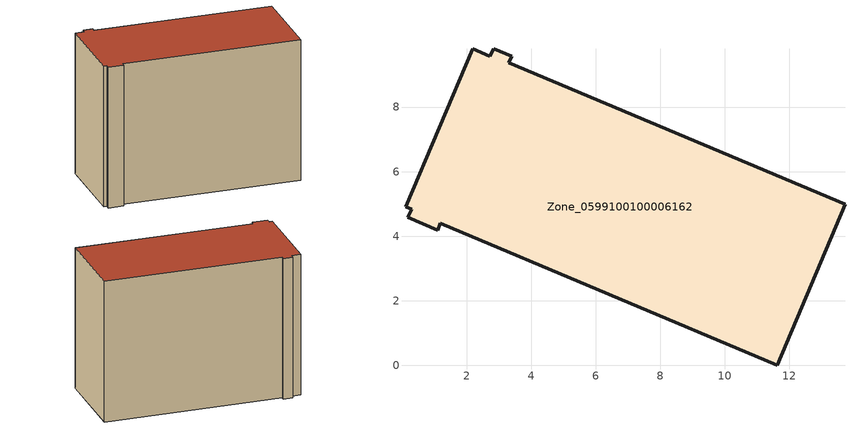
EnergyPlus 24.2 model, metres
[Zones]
Zone_0599100100006162
 floor ground (C_G): 11.62,0 1.19,4.4 1.1,4.19 0.18,4.59 0.3,4.83 0.11,4.92 2.19,9.8 2.72,9.57 2.85,9.81 3.4,9.57 3.31,9.37 13.72,4.99 z0
 wall outside (C_F): 3.31,9.37 3.4,9.57 2.85,9.81 2.72,9.57 2.19,9.8 0.11,4.92 0.3,4.83 0.18,4.59 1.1,4.19 1.19,4.4 11.62,0 13.72,4.99 3.31,9.37 z0:9.2
 roof outside (C_R): 2.19,9.8 0.11,4.92 0.3,4.83 0.18,4.59 1.1,4.19 1.19,4.4 11.62,0 13.72,4.99 3.31,9.37 3.4,9.57 2.85,9.81 2.72,9.57 z9.2
[BUILDING]
Pand.0599100100006162: North Axis=0; Terrain=City; Loads Convergence Tolerance Value=0.04; Temperature Convergence Tolerance Value=0.4; Solar Distribution=FullExterior; Maximum Number of Warmup Days=25; Minimum Number of Warmup Days=1
[Site:Location]
Rotterdam.The.Hague.AP_ZH_NLD Design_Conditions: Latitude=51.96; Longitude=4.45; Time Zone=1; Elevation=-4.5
[SITE:GROUNDTEMPERATURE:BUILDINGSURFACE]
18, 18, 18, 18, 18, 18, 18, 18, 18, 18, 18, 18
[MATERIAL] Thermal Absorptance=0.9; Solar Absorptance=0.7; Visible Absorptance=0.7
Name | Roughness | Thickness | Conductivity | Density | Specific Heat
G.TI.2015-2018 | MediumSmooth | 0.15 | 0.0428571 | 540 | 1210
F.TI.2015-2018 | Rough | 0.3 | 0.0666667 | 1920 | 840
R.TI.2015-2018 | MediumRough | 0.2 | 0.0333333 | 1500 | 1000
[CONSTRUCTION]
C_G: G.TI.2015-2018
C_F: F.TI.2015-2018
C_R: R.TI.2015-2018
[ZONE]
Zone_0599100100006162: Type=1; Multiplier=1; Ceiling Height=Autocalculate; Volume=Autocalculate; Floor Area=autocalculate; Part of Total Floor Area=Yes
[ZONEINFILTRATION:DESIGNFLOWRATE]
Infil_Zone_0599100100006162: Zone or ZoneList or Space or SpaceList=Zone_0599100100006162; Schedule=AlwaysOn; Design Flow Rate Calculation Method=Flow/Area; Flow Rate per Floor Area=0.0015; Constant Term Coefficient=1; Temperature Term Coefficient=0; Velocity Term Coefficient=0; Velocity Squared Term Coefficient=0
[HVACTEMPLATE:ZONE:IDEALLOADSAIRSYSTEM]
Zone_0599100100006162: Maximum Heating Supply Air Temperature=50; Minimum Cooling Supply Air Temperature=13; Maximum Heating Supply Air Humidity Ratio=0.0156; Minimum Cooling Supply Air Humidity Ratio=0.0077; Heating Limit=NoLimit; Cooling Limit=NoLimit; Dehumidification Control Type=ConstantSensibleHeatRatio; Cooling Sensible Heat Ratio=0.7; Dehumidification Setpoint=60; Humidification Control Type=None; Humidification Setpoint=30; Outdoor Air Method=None; Outdoor Air Flow Rate per Person=0.00944; Outdoor Air Flow Rate per Zone Floor Area=0; Outdoor Air Flow Rate per Zone=0; Demand Controlled Ventilation Type=None; Outdoor Air Economizer Type=NoEconomizer; Heat Recovery Type=None; Sensible Heat Recovery Effectiveness=0.7; Latent Heat Recovery Effectiveness=0.65
[ZONECONTROL:THERMOSTAT]
ThermostatControl_Zone_0599100100006162: Zone or ZoneList=Zone_0599100100006162; Control Type Schedule=DualSetpointControlType; Control 1=Thermostat_Zone_0599100100006162; Temperature Difference Between Cutout And Setpoint=0
[THERMOSTATSETPOINT:DUALSETPOINT]
Thermostat_Zone_0599100100006162: Heating Setpoint Temperature Schedule=HeatingSetpoint_Zone_0599100100006162; Cooling Setpoint Temperature Schedule=CoolingSetpoint_Zone_0599100100006162
[SCHEDULE:COMPACT]
HeatingSetpoint_Zone_0599100100006162: Through: 12/31, For: AllDays, Until: 24:00, 21
CoolingSetpoint_Zone_0599100100006162: Through: 12/31, For: AllDays, Until: 24:00, 24
DualSetpointControlType: Through: 12/31, For: AllDays, Until: 24:00, 4
AlwaysOn: Through: 12/31, For: AllDays, Until: 24:00, 1
